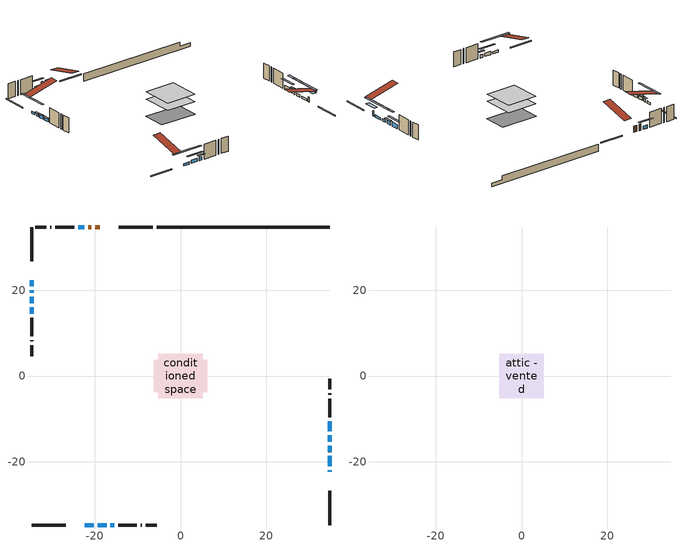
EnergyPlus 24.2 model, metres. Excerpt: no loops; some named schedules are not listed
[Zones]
conditioned space
 floor outside (Floor1 construction): -0.77,-0.77 -0.77,0.77 0.77,0.77 0.77,-0.77 z1.53
 floor adiabatic (AdiabaticFloorConstruction): -5.14,-5.14 -5.14,5.14 5.14,5.14 5.14,-5.14 z3.97
 floor foundation (Slab1 construction): -6.22,-3.84 -6.22,3.84 6.22,3.84 6.22,-3.84 z-0.91
 wall outside (RimJoist1 construction): -6.44,34.72 -14.39,34.72 / -34.72,-34.72 -26.78,-34.72 / -34.72,34.72 -34.72,26.78 / 34.72,-34.72 34.72,-26.78 z1.53:1.83
 wall outside (AdiabaticWallConstruction 1): -18.85,34.72 -19.87,34.72 / -20.8,34.72 -21.46,34.72 z1.53:3.56
 wall outside (AdiabaticWallConstruction): 34.72,-22.31 34.72,-21.98 z1.53:3.21; -34.72,22.31 -34.72,20.86 / -22.31,-34.72 -20.25,-34.72 / 34.72,-21.05 34.72,-18.64 / 34.72,-17.71 34.72,-16.26 z1.53:2.24; -34.72,19.93 -34.72,19.35 z1.53:2.45; 34.72,-15.33 34.72,-13.86 / -22.39,34.72 -23.86,34.72 / -19.32,-34.72 -17.24,-34.72 / -16.31,-34.72 -15.47,-34.72 / -34.72,18.42 -34.72,16.95 / -34.72,16.02 -34.72,14.54 z1.53:2.57; 34.72,-12.93 34.72,-10.52 z1.53:2.88
 wall outside (Wall1 construction): -24.79,34.72 -29.13,34.72 / -14.55,-34.72 -10.2,-34.72 / -34.72,13.62 -34.72,9.27 / 34.72,-9.59 34.72,-5.24 z1.53:6.41
 wall outside (Wall2 construction): -30.06,34.72 -30.35,34.72 / -9.27,-34.72 -8.99,-34.72 / -34.72,8.34 -34.72,8.06 / 34.72,-4.32 34.72,-4.03 z1.53:6.41
 wall outside (Wall3 construction): -31.28,34.72 -33.79,34.72 / -8.06,-34.72 -5.54,-34.72 / -34.72,7.13 -34.72,4.61 / 34.72,-3.1 34.72,-0.58 z1.53:6.41
 wall foundation (FoundationWall1 construction): -5.51,34.72,-0.91 -5.51,34.72,1.53 30.7,34.72,1.53 30.7,34.72,0.23 34.72,34.72,0.23 34.72,34.72,-0.91
 window (WindowConstruction 7): 34.72,-22.31 34.72,-21.98 z1.53:3.21
 window (WindowConstruction 9): -34.72,22.31 -34.72,20.86 z1.53:2.24
 window (WindowConstruction 10): -22.31,-34.72 -20.25,-34.72 z1.53:2.24
 window (WindowConstruction 11): 34.72,-21.05 34.72,-18.64 z1.53:2.24
 window (WindowConstruction 12): 34.72,-17.71 34.72,-16.26 z1.53:2.24
 window (WindowConstruction 8): -34.72,19.93 -34.72,19.35 z1.53:2.44
 window (WindowConstruction): 34.72,-15.33 34.72,-13.86 z1.53:2.57
 window (WindowConstruction 1): -22.39,34.72 -23.86,34.72 z1.53:2.57
 window (WindowConstruction 2): -19.32,-34.72 -17.24,-34.72 z1.53:2.57
 window (WindowConstruction 3): -16.31,-34.72 -15.47,-34.72 z1.53:2.57
 window (WindowConstruction 4): -34.72,18.42 -34.72,16.95 z1.53:2.57
 window (WindowConstruction 5): 34.72,-12.93 34.72,-10.52 z1.53:2.88
 window (WindowConstruction 6): -34.72,16.02 -34.72,14.55 z1.53:2.57
 door (Door): -18.85,34.72 -19.87,34.72 z1.53:3.56
 door (Door 1): -20.8,34.72 -21.46,34.72 z1.53:3.56
 ceiling adiabatic (AdiabaticFloorConstruction): 5.14,-5.14 5.14,5.14 -5.14,5.14 -5.14,-5.14 z3.97
attic - vented
 floor to conditioned space (Floor3 construction Reversed): -5.14,-5.14 -5.14,5.14 5.14,5.14 5.14,-5.14 z6.41
 roof outside (Roof1 construction): -17.92,34.72,6.41 -17.92,24.6,8.94 -15.32,24.6,8.94 -15.32,34.72,6.41; -23.24,-34.72,6.41 -23.24,-24.6,8.94 -25.85,-24.6,8.94 -25.85,-34.72,6.41; -34.72,23.24,6.41 -24.6,23.24,8.94 -24.6,25.85,8.94 -34.72,25.85,6.41; 34.72,-23.24,6.41 24.6,-23.24,8.94 24.6,-25.85,8.94 34.72,-25.85,6.41
shading: 34.72,-20.15 34.72,-24.14 35.94,-24.14 35.94,-20.15 z5.04; -34.72,16.59 -34.72,26.58 -35.33,26.58 -35.33,16.59 z6.51; -15.98,-34.72 -26.58,-34.72 -26.58,-35.33 -15.98,-35.33 z6.51; 34.72,-14.37 34.72,-25.32 35.33,-25.32 35.33,-14.37 z6.51; 34.72,-11.99 34.72,-21.98 35.33,-21.98 35.33,-11.99 z6.51; -34.72,19.05 -34.72,20.23 -35.33,20.23 -35.33,19.05 z2.74; 34.72,-13.25 34.72,-15.94 35.33,-15.94 35.33,-13.25 z3.18; -25.69,34.72 -20.56,34.72 -20.56,35.33 -25.69,35.33 z4.4; -15.41,-34.72 -21.15,-34.72 -21.15,-35.33 -15.41,-35.33 z4.4; -14.56,-34.72 -17.22,-34.72 -17.22,-35.33 -14.56,-35.33 z3.48; -34.72,16.65 -34.72,18.72 -35.33,18.72 -35.33,16.65 z2.87; 34.72,-9 34.72,-14.45 35.33,-14.45 35.33,-9 z4.4; -34.72,14.25 -34.72,16.32 -35.33,16.32 -35.33,14.25 z2.87
[Building]
Building 1: Terrain=Suburbs
[Site:Location]
Red Deer Regional AP_AB: Latitude {deg}=52.18; Longitude {deg}=-113.89; Time Zone {hr}=-7; Elevation {m}=905; Keep Site Location Information=Yes
[Site:GroundTemperature:Shallow]
-2.34175, -4.57363, -4.75236, -3.69322, 0.558635, 4.79069, 8.45965, 10.7838, 10.9813, 9.09096, 5.51556, 1.41332
[Site:WaterMainsTemperature]
Calculation Method=Schedule; Temperature Schedule=mains temperature schedule
[Material] Roughness=Rough; Thermal Absorptance=0.9
Name | Thickness {m} | Conductivity {W/m-K} | Density {kg/m3} | Specific Heat {J/kg-K} | Solar Absorptance | Visible Absorptance
asphalt or fiberglass shingles | 0.00635 | 0.162714 | 1121.4 | 1465.45 | 0.4 | 0.4
ceiling loosefill ins | 0.423333 | 0.0480833 | 16.02 | 1046.75 | 0.7 | 0.7
ceiling stud and cavity | 0.1397 | 0.911888 | 65.682 | 1177.47 | 0.7 | 0.7
concrete 4.0 in. | 0.1016 | 1.803125 | 2242.8 | 837.4 | 0.7 | 0.7
concrete 8.0 in. | 0.2032 | 1.803125 | 2242.8 | 837.4 | 0.7 | 0.7
door material | 0.04445 | 0.188738 | 512.64 | 1214.23 | 0.7 | 0.7
door material 1 | 0.04445 | 0.053851 | 512.64 | 1214.23 | 0.7 | 0.7
exterior vertical ins | 0.0445518 | 0.029427 | 32.04 | 1214.23 | 0.7 | 0.7
floor covering | 0.0127 | 0.0433444 | 54.468 | 1339.84 | 0.6 | 0.6
floor rigid ins; rim joist rigid ins; wall rigid ins | 0.051816 | 0.029427 | 32.04 | 1214.23 | 0.7 | 0.7
floor rigid ins 1; wall rigid ins 1 | 0.512978 | 0.029427 | 32.04 | 1214.23 | 0.7 | 0.7
floor stud and cavity | 0.1397 | 0.113469 | 92.3553 | 1139.71 | 0.7 | 0.7
floor stud and cavity 1 | 0.1397 | 1.75129 | 37.0049 | 1207.88 | 0.7 | 0.7
furniture material conditioned space 1 | 0.1524 | 0.115458 | 640.8 | 1214.23 | 0.6 | 0.6
gypsum board | 0.0127 | 0.160291 | 801 | 837.4 | 0.6 | 0.6
gypsum board 1 | 0.0127 | 0.160291 | 801 | 837.4 | 0.7 | 0.7
osb sheathing 0.5 in. | 0.0127 | 0.115458 | 512.64 | 1214.23 | 0.7 | 0.7
osb sheathing 0.75 in. | 0.01905 | 0.115458 | 512.64 | 1214.23 | 0.7 | 0.7
osb sheathing 2.0 in. | 0.0508 | 0.115458 | 512.64 | 1214.23 | 0.7 | 0.7
rim joist stud and cavity | 0.0508 | 0.0440068 | 125.044 | 1163.47 | 0.6 | 0.6
wall stud and cavity | 0.1397 | 0.274534 | 139.0536 | 1170.24 | 0.7 | 0.7
wall stud and cavity 1 | 0.1397 | 0.244877 | 139.0536 | 1170.24 | 0.7 | 0.7
wall stud and cavity 2 | 0.1397 | 0.343274 | 139.0536 | 1170.24 | 0.7 | 0.7
wall stud and cavity 3 | 0.0889 | 0.380278 | 52.3479 | 1209.89 | 0.7 | 0.7
wall stud and cavity 4 | 0.0889 | 0.391764 | 83.0341 | 1211.67 | 0.7 | 0.7
wood siding | 0.0254 | 0.102417 | 544.68 | 1172.36 | 0.4 | 0.4
wood siding 1; wood siding 2; wood siding 3 | 0.0254 | 0.102417 | 544.68 | 1172.36 | 0.7 | 0.7
[WindowMaterial:SimpleGlazingSystem]
Name | U-Factor {W/m2-K} | Solar Heat Gain Coefficient
WindowMaterial | 1.51205 | 0.46
WindowMaterial 1 | 2.93609 | 0.6
WindowMaterial 2 | 2.9236 | 0.62
WindowMaterial 3 | 2.94859 | 0.64
WindowMaterial 4 | 2.89181 | 0.69
WindowMaterial 5 | 3.04681 | 0.55
WindowMaterial 6 | 2.98209 | 0.6
WindowMaterial 7 | 2.96619 | 0.56
WindowMaterial 8 | 2.9395 | 0.65
WindowMaterial 9 | 2.93609 | 0.66
[Construction]
AdiabaticFloorConstruction: floor stud and cavity 1, floor rigid ins 1, osb sheathing 0.75 in., floor covering
AdiabaticWallConstruction: wood siding 2, wall rigid ins 1, wall stud and cavity 3, gypsum board
AdiabaticWallConstruction 1: wood siding 3, wall rigid ins 1, wall stud and cavity 3, gypsum board
Door: door material
Door 1: door material 1
Floor1 construction: floor stud and cavity, floor rigid ins, osb sheathing 0.75 in., floor covering
Floor3 construction Reversed: gypsum board, ceiling stud and cavity, ceiling loosefill ins
FoundationWall1 construction: concrete 8.0 in., gypsum board 1
furniture construction conditioned space 1: furniture material conditioned space 1
PartitionWallConstruction: gypsum board, wall stud and cavity 4, gypsum board
RimJoist1 construction: wood siding 1, rim joist rigid ins, osb sheathing 2.0 in., rim joist stud and cavity
Roof1 construction: asphalt or fiberglass shingles
Slab1 construction: concrete 4.0 in.
Wall1 construction: wood siding, wall rigid ins, osb sheathing 0.5 in., wall stud and cavity, gypsum board
Wall2 construction: wood siding, wall rigid ins, osb sheathing 0.5 in., wall stud and cavity 1, gypsum board
Wall3 construction: wood siding, wall rigid ins, osb sheathing 0.5 in., wall stud and cavity 2, gypsum board
WindowConstruction; WindowConstruction 6: WindowMaterial
WindowConstruction 1; WindowConstruction 4: WindowMaterial 1
WindowConstruction 10: WindowMaterial 8
WindowConstruction 11: WindowMaterial 9
WindowConstruction 12; WindowConstruction 9: WindowMaterial 7
WindowConstruction 2: WindowMaterial 2
WindowConstruction 3: WindowMaterial 3
WindowConstruction 5: WindowMaterial 4
WindowConstruction 7: WindowMaterial 5
WindowConstruction 8: WindowMaterial 6
[Zone] Multiplier=1; Part of Total Floor Area=Yes
Name | Volume {m3}
attic - vented | 43.8278
conditioned space | 513.5
[Space]
Name | Zone | Volume {m3}
attic - vented 1 | attic - vented | 43.8278
conditioned space 1 | conditioned space | 513.5
[ZoneInfiltration:EffectiveLeakageArea]
infil attic - vented 1: Zone or Space=attic - vented 1; Schedule=Always On Discrete; Effective Air Leakage Area {cm2}=3780.54; Stack Coefficient=0.00017591; Wind Coefficient=8.96118e-06
[ZoneMixing]
whole house fan mix: Zone or Space=attic - vented; Schedule=Always On Continuous; Design Flow Rate Calculation Method=Flow/Zone; Design Flow Rate {m3/s}=0; Source Zone or Space=conditioned space
[SurfaceProperty:ExposedFoundationPerimeter]
Slab1: Exposed Perimeter Calculation Method=TotalExposedPerimeter; Total Exposed Perimeter {m}=40.234
[InternalMass] Zone or ZoneList=conditioned space; Space or SpaceList=conditioned space 1
Name | Construction | Surface Area {m2}
furniture mass conditioned space 1 | furniture construction conditioned space 1 | 81.3602
partition wall mass | PartitionWallConstruction | 203.4
[Lights]
interior lighting: Zone or ZoneList or Space or SpaceList=conditioned space 1; Schedule=interior lighting schedule; Design Level Calculation Method=LightingLevel; Lighting Level {W}=343.2; Return Air Fraction=0; Fraction Radiant=0.6; Fraction Visible=0.2; Fraction Replaceable=1
[People]
occupants: Zone or ZoneList or Space or SpaceList=conditioned space 1; Number of People Schedule=occupants schedule; Number of People Calculation Method=People; Number of People=3; Fraction Radiant=0.314171; Sensible Heat Fraction=0.56303; Activity Level Schedule=occupants activity schedule; Carbon Dioxide Generation Rate {m3/s-W}=0; Enable ASHRAE 55 Comfort Warnings=No; Mean Radiant Temperature Calculation Type=EnclosureAveraged
[ElectricEquipment] Zone or ZoneList or Space or SpaceList=conditioned space 1; Design Level Calculation Method=EquipmentLevel
Name | Schedule | Design Level {W} | Fraction Latent | Fraction Radiant | Fraction Lost
clothes dryer | clothes dryer schedule | 140.772 | 0.015 | 0.081 | 0.85
clothes washer | clothes washer schedule | 32.1985 | 0.03 | 0.162 | 0.7
cooking range | cooking range schedule | 215.147 | 0.08 | 0.432 | 0.2
dishwasher | dishwasher schedule | 66.8632 | 0.3 | 0.18 | 0.4
fridge | fridge schedule | 72.9452 | 0 | 0.6 | 0
mech vent house fan | mech vent house fan schedule | 19.9333 | 0 | 0 | 0.5
mech vent house fan cfis | mech vent house fan cfis schedule | 0 | 0 | 0 | 0
misc plug loads | misc plug loads schedule | 494.7 | 0.045 | 0.513 | 0.1
whole house fan | Always On Discrete | 0 | 0 | 0 | 1
[OtherEquipment] Zone or ZoneList or Space or SpaceList=conditioned space 1; Design Level Calculation Method=EquipmentLevel
Name | Fuel Type | Schedule | Design Level {W} | Fraction Latent | Fraction Radiant | Fraction Lost
clothes dryer 1 | Electricity | clothes dryer schedule | 0 | 0.015 | 0.081 | 0.85
cooking range 1 | Electricity | cooking range schedule | 0 | 0.08 | 0.432 | 0.2
general water use latent | None | general water use schedule | 62.594 | 1 | 0 | 0
general water use sensible | None | general water use schedule | -61.6891 | 0 | 0.6 | 0
mech vent house fan latent load | None | Always On Discrete | 0 | 1 | 0 | 0
mech vent house fan sensible load | None | Always On Discrete | 0 | 0 | 0 | 0
water heater energy adjustment1 | NaturalGas | Always On Discrete | 0.01 | 0 | 0 | 1
[ZoneInfiltration:DesignFlowRate] Zone or ZoneList or Space or SpaceList=conditioned space 1; Schedule=Always On Discrete; Design Flow Rate Calculation Method=Flow/Zone; Design Flow Rate {m3/s}=0
infil flow; natural vent flow; whole house fan flow
[Foundation:Kiva]
Foundation Kiva 1: Initial Indoor Air Temperature {C}=18; Wall Height Above Grade {m}=1.52997; Wall Depth Below Slab {m}=0.2032; Custom Block Material Name 1=exterior vertical ins; Custom Block Depth 1 {m}=2.43998; Custom Block X Position 1 {m}=0.2159; Custom Block Z Position 1 {m}=0
[Foundation:Kiva:Settings]
Soil Conductivity {W/m-K}=0.849921; Soil Density {kg/m3}=1842.3; Soil Specific Heat {J/kg-K}=418.7; Ground Solar Absorptivity=0.9; Ground Thermal Absorptivity=0.9; Ground Surface Roughness {m}=0.03; Far-Field Width {m}=40; Deep-Ground Boundary Condition=ZeroFlux; Deep-Ground Depth {m}=40; Minimum Cell Dimension {m}=0.2; Maximum Cell Growth Coefficient=3; Simulation Timestep=Timestep
[Exterior:Lights]
exterior lighting: Schedule=exterior lighting schedule; Design Level {W}=75.6
[Schedule:Constant]
Name | Hourly Value
Always On Continuous; mech vent house fan schedule; mech vent house fan cfis schedule; Always On Discrete | 1
occupants activity schedule | 117.228
fridge schedule | 0
[Schedule:Week:Daily]
interior lighting schedule Week Rule - Jan1-Jan27: interior lighting schedule day, interior lighting schedule day, interior lighting schedule day, interior lighting schedule day, interior lighting schedule day, interior lighting schedule day, interior lighting schedule day, interior lighting schedule default day, interior lighting schedule default day, interior lighting schedule default day, interior lighting schedule default day, interior lighting schedule default day
interior lighting schedule Week Rule - Jan28-Feb3: interior lighting schedule day, interior lighting schedule day, interior lighting schedule day, interior lighting schedule day, interior lighting schedule day 1, interior lighting schedule day 1, interior lighting schedule day 1, interior lighting schedule default day, interior lighting schedule default day, interior lighting schedule default day, interior lighting schedule default day, interior lighting schedule default day
interior lighting schedule Week Rule - Feb4-Feb24: interior lighting schedule day 1, interior lighting schedule day 1, interior lighting schedule day 1, interior lighting schedule day 1, interior lighting schedule day 1, interior lighting schedule day 1, interior lighting schedule day 1, interior lighting schedule default day, interior lighting schedule default day, interior lighting schedule default day, interior lighting schedule default day, interior lighting schedule default day
interior lighting schedule Week Rule - Feb25-Mar3: interior lighting schedule day 1, interior lighting schedule day 1, interior lighting schedule day 1, interior lighting schedule day 1, interior lighting schedule day 2, interior lighting schedule day 2, interior lighting schedule day 2, interior lighting schedule default day, interior lighting schedule default day, interior lighting schedule default day, interior lighting schedule default day, interior lighting schedule default day
interior lighting schedule Week Rule - Mar4-Mar31: interior lighting schedule day 2, interior lighting schedule day 2, interior lighting schedule day 2, interior lighting schedule day 2, interior lighting schedule day 2, interior lighting schedule day 2, interior lighting schedule day 2, interior lighting schedule default day, interior lighting schedule default day, interior lighting schedule default day, interior lighting schedule default day, interior lighting schedule default day
interior lighting schedule Week Rule - Apr1-Apr28: interior lighting schedule day 3, interior lighting schedule day 3, interior lighting schedule day 3, interior lighting schedule day 3, interior lighting schedule day 3, interior lighting schedule day 3, interior lighting schedule day 3, interior lighting schedule default day, interior lighting schedule default day, interior lighting schedule default day, interior lighting schedule default day, interior lighting schedule default day
interior lighting schedule Week Rule - Apr29-May5: interior lighting schedule day 3, interior lighting schedule day 3, interior lighting schedule day 4, interior lighting schedule day 4, interior lighting schedule day 4, interior lighting schedule day 4, interior lighting schedule day 4, interior lighting schedule default day, interior lighting schedule default day, interior lighting schedule default day, interior lighting schedule default day, interior lighting schedule default day
interior lighting schedule Week Rule - May6-May26: interior lighting schedule day 4, interior lighting schedule day 4, interior lighting schedule day 4, interior lighting schedule day 4, interior lighting schedule day 4, interior lighting schedule day 4, interior lighting schedule day 4, interior lighting schedule default day, interior lighting schedule default day, interior lighting schedule default day, interior lighting schedule default day, interior lighting schedule default day
interior lighting schedule Week Rule - May27-Jun2: interior lighting schedule day 4, interior lighting schedule day 4, interior lighting schedule day 4, interior lighting schedule day 4, interior lighting schedule day 4, interior lighting schedule day 5, interior lighting schedule day 5, interior lighting schedule default day, interior lighting schedule default day, interior lighting schedule default day, interior lighting schedule default day, interior lighting schedule default day
interior lighting schedule Week Rule - Jun3-Jun30: interior lighting schedule day 5, interior lighting schedule day 5, interior lighting schedule day 5, interior lighting schedule day 5, interior lighting schedule day 5, interior lighting schedule day 5, interior lighting schedule day 5, interior lighting schedule default day, interior lighting schedule default day, interior lighting schedule default day, interior lighting schedule default day, interior lighting schedule default day
interior lighting schedule Week Rule - Jul1-Jul28: interior lighting schedule day 6, interior lighting schedule day 6, interior lighting schedule day 6, interior lighting schedule day 6, interior lighting schedule day 6, interior lighting schedule day 6, interior lighting schedule day 6, interior lighting schedule default day, interior lighting schedule default day, interior lighting schedule default day, interior lighting schedule default day, interior lighting schedule default day
interior lighting schedule Week Rule - Jul29-Aug4: interior lighting schedule day 6, interior lighting schedule day 6, interior lighting schedule day 6, interior lighting schedule day 7, interior lighting schedule day 7, interior lighting schedule day 7, interior lighting schedule day 7, interior lighting schedule default day, interior lighting schedule default day, interior lighting schedule default day, interior lighting schedule default day, interior lighting schedule default day
interior lighting schedule Week Rule - Aug5-Aug25: interior lighting schedule day 7, interior lighting schedule day 7, interior lighting schedule day 7, interior lighting schedule day 7, interior lighting schedule day 7, interior lighting schedule day 7, interior lighting schedule day 7, interior lighting schedule default day, interior lighting schedule default day, interior lighting schedule default day, interior lighting schedule default day, interior lighting schedule default day
interior lighting schedule Week Rule - Aug26-Sep1: interior lighting schedule day 7, interior lighting schedule day 7, interior lighting schedule day 7, interior lighting schedule day 7, interior lighting schedule day 7, interior lighting schedule day 7, interior lighting schedule day 8, interior lighting schedule default day, interior lighting schedule default day, interior lighting schedule default day, interior lighting schedule default day, interior lighting schedule default day
interior lighting schedule Week Rule - Sep2-Sep29: interior lighting schedule day 8, interior lighting schedule day 8, interior lighting schedule day 8, interior lighting schedule day 8, interior lighting schedule day 8, interior lighting schedule day 8, interior lighting schedule day 8, interior lighting schedule default day, interior lighting schedule default day, interior lighting schedule default day, interior lighting schedule default day, interior lighting schedule default day
interior lighting schedule Week Rule - Sep30-Oct6: interior lighting schedule day 8, interior lighting schedule day 9, interior lighting schedule day 9, interior lighting schedule day 9, interior lighting schedule day 9, interior lighting schedule day 9, interior lighting schedule day 9, interior lighting schedule default day, interior lighting schedule default day, interior lighting schedule default day, interior lighting schedule default day, interior lighting schedule default day
interior lighting schedule Week Rule - Oct7-Oct27: interior lighting schedule day 9, interior lighting schedule day 9, interior lighting schedule day 9, interior lighting schedule day 9, interior lighting schedule day 9, interior lighting schedule day 9, interior lighting schedule day 9, interior lighting schedule default day, interior lighting schedule default day, interior lighting schedule default day, interior lighting schedule default day, interior lighting schedule default day
interior lighting schedule Week Rule - Oct28-Nov3: interior lighting schedule day 9, interior lighting schedule day 9, interior lighting schedule day 9, interior lighting schedule day 9, interior lighting schedule day 10, interior lighting schedule day 10, interior lighting schedule day 10, interior lighting schedule default day, interior lighting schedule default day, interior lighting schedule default day, interior lighting schedule default day, interior lighting schedule default day
interior lighting schedule Week Rule - Nov4-Nov24: interior lighting schedule day 10, interior lighting schedule day 10, interior lighting schedule day 10, interior lighting schedule day 10, interior lighting schedule day 10, interior lighting schedule day 10, interior lighting schedule day 10, interior lighting schedule default day, interior lighting schedule default day, interior lighting schedule default day, interior lighting schedule default day, interior lighting schedule default day
interior lighting schedule Week Rule - Nov25-Dec1: interior lighting schedule day 10, interior lighting schedule day 10, interior lighting schedule day 10, interior lighting schedule day 10, interior lighting schedule day 10, interior lighting schedule day 10, interior lighting schedule day 11, interior lighting schedule default day, interior lighting schedule default day, interior lighting schedule default day, interior lighting schedule default day, interior lighting schedule default day
interior lighting schedule Week Rule - Dec2-Dec31: interior lighting schedule day 11, interior lighting schedule day 11, interior lighting schedule day 11, interior lighting schedule day 11, interior lighting schedule day 11, interior lighting schedule day 11, interior lighting schedule day 11, interior lighting schedule default day, interior lighting schedule default day, interior lighting schedule default day, interior lighting schedule default day, interior lighting schedule default day
occupants schedule Week Rule - Jan1-Dec31: occupants schedule day, occupants schedule day, occupants schedule day, occupants schedule day, occupants schedule day, occupants schedule day, occupants schedule day, occupants schedule default day, occupants schedule default day, occupants schedule default day, occupants schedule default day, occupants schedule default day
clothes dryer schedule Week Rule - Jan1-Dec31: clothes dryer schedule day, clothes dryer schedule day, clothes dryer schedule day, clothes dryer schedule day, clothes dryer schedule day, clothes dryer schedule day, clothes dryer schedule day, clothes dryer schedule default day, clothes dryer schedule default day, clothes dryer schedule default day, clothes dryer schedule default day, clothes dryer schedule default day
clothes washer schedule Week Rule - Jan1-Dec31: clothes washer schedule day, clothes washer schedule day, clothes washer schedule day, clothes washer schedule day, clothes washer schedule day, clothes washer schedule day, clothes washer schedule day, clothes washer schedule default day, clothes washer schedule default day, clothes washer schedule default day, clothes washer schedule default day, clothes washer schedule default day
cooking range schedule Week Rule - Jan1-Dec31: cooking range schedule day, cooking range schedule day, cooking range schedule day, cooking range schedule day, cooking range schedule day, cooking range schedule day, cooking range schedule day, cooking range schedule default day, cooking range schedule default day, cooking range schedule default day, cooking range schedule default day, cooking range schedule default day
dishwasher schedule Week Rule - Jan1-Dec31: dishwasher schedule day, dishwasher schedule day, dishwasher schedule day, dishwasher schedule day, dishwasher schedule day, dishwasher schedule day, dishwasher schedule day, dishwasher schedule default day, dishwasher schedule default day, dishwasher schedule default day, dishwasher schedule default day, dishwasher schedule default day
misc plug loads schedule Week Rule - Jan1-Dec31: misc plug loads schedule day, misc plug loads schedule day, misc plug loads schedule day, misc plug loads schedule day, misc plug loads schedule day, misc plug loads schedule day, misc plug loads schedule day, misc plug loads schedule default day, misc plug loads schedule default day, misc plug loads schedule default day, misc plug loads schedule default day, misc plug loads schedule default day
general water use schedule Week Rule - Jan1-Dec31: general water use schedule day, general water use schedule day, general water use schedule day, general water use schedule day, general water use schedule day, general water use schedule day, general water use schedule day, general water use schedule default day, general water use schedule default day, general water use schedule default day, general water use schedule default day, general water use schedule default day
exterior lighting schedule Week Rule - Jan1-Jan27: exterior lighting schedule day, exterior lighting schedule day, exterior lighting schedule day, exterior lighting schedule day, exterior lighting schedule day, exterior lighting schedule day, exterior lighting schedule day, exterior lighting schedule default day, exterior lighting schedule default day, exterior lighting schedule default day, exterior lighting schedule default day, exterior lighting schedule default day
exterior lighting schedule Week Rule - Jan28-Feb3: exterior lighting schedule day, exterior lighting schedule day, exterior lighting schedule day, exterior lighting schedule day, exterior lighting schedule day 1, exterior lighting schedule day 1, exterior lighting schedule day 1, exterior lighting schedule default day, exterior lighting schedule default day, exterior lighting schedule default day, exterior lighting schedule default day, exterior lighting schedule default day
exterior lighting schedule Week Rule - Feb4-Feb24: exterior lighting schedule day 1, exterior lighting schedule day 1, exterior lighting schedule day 1, exterior lighting schedule day 1, exterior lighting schedule day 1, exterior lighting schedule day 1, exterior lighting schedule day 1, exterior lighting schedule default day, exterior lighting schedule default day, exterior lighting schedule default day, exterior lighting schedule default day, exterior lighting schedule default day
exterior lighting schedule Week Rule - Feb25-Mar3: exterior lighting schedule day 1, exterior lighting schedule day 1, exterior lighting schedule day 1, exterior lighting schedule day 1, exterior lighting schedule day 2, exterior lighting schedule day 2, exterior lighting schedule day 2, exterior lighting schedule default day, exterior lighting schedule default day, exterior lighting schedule default day, exterior lighting schedule default day, exterior lighting schedule default day
exterior lighting schedule Week Rule - Mar4-Mar31: exterior lighting schedule day 2, exterior lighting schedule day 2, exterior lighting schedule day 2, exterior lighting schedule day 2, exterior lighting schedule day 2, exterior lighting schedule day 2, exterior lighting schedule day 2, exterior lighting schedule default day, exterior lighting schedule default day, exterior lighting schedule default day, exterior lighting schedule default day, exterior lighting schedule default day
exterior lighting schedule Week Rule - Apr1-Apr28: exterior lighting schedule day 3, exterior lighting schedule day 3, exterior lighting schedule day 3, exterior lighting schedule day 3, exterior lighting schedule day 3, exterior lighting schedule day 3, exterior lighting schedule day 3, exterior lighting schedule default day, exterior lighting schedule default day, exterior lighting schedule default day, exterior lighting schedule default day, exterior lighting schedule default day
exterior lighting schedule Week Rule - Apr29-May5: exterior lighting schedule day 3, exterior lighting schedule day 3, exterior lighting schedule day 4, exterior lighting schedule day 4, exterior lighting schedule day 4, exterior lighting schedule day 4, exterior lighting schedule day 4, exterior lighting schedule default day, exterior lighting schedule default day, exterior lighting schedule default day, exterior lighting schedule default day, exterior lighting schedule default day
exterior lighting schedule Week Rule - May6-May26: exterior lighting schedule day 4, exterior lighting schedule day 4, exterior lighting schedule day 4, exterior lighting schedule day 4, exterior lighting schedule day 4, exterior lighting schedule day 4, exterior lighting schedule day 4, exterior lighting schedule default day, exterior lighting schedule default day, exterior lighting schedule default day, exterior lighting schedule default day, exterior lighting schedule default day
exterior lighting schedule Week Rule - May27-Jun2: exterior lighting schedule day 4, exterior lighting schedule day 4, exterior lighting schedule day 4, exterior lighting schedule day 4, exterior lighting schedule day 4, exterior lighting schedule day 5, exterior lighting schedule day 5, exterior lighting schedule default day, exterior lighting schedule default day, exterior lighting schedule default day, exterior lighting schedule default day, exterior lighting schedule default day
exterior lighting schedule Week Rule - Jun3-Jun30: exterior lighting schedule day 5, exterior lighting schedule day 5, exterior lighting schedule day 5, exterior lighting schedule day 5, exterior lighting schedule day 5, exterior lighting schedule day 5, exterior lighting schedule day 5, exterior lighting schedule default day, exterior lighting schedule default day, exterior lighting schedule default day, exterior lighting schedule default day, exterior lighting schedule default day
exterior lighting schedule Week Rule - Jul1-Jul28: exterior lighting schedule day 6, exterior lighting schedule day 6, exterior lighting schedule day 6, exterior lighting schedule day 6, exterior lighting schedule day 6, exterior lighting schedule day 6, exterior lighting schedule day 6, exterior lighting schedule default day, exterior lighting schedule default day, exterior lighting schedule default day, exterior lighting schedule default day, exterior lighting schedule default day
exterior lighting schedule Week Rule - Jul29-Aug4: exterior lighting schedule day 6, exterior lighting schedule day 6, exterior lighting schedule day 6, exterior lighting schedule day 7, exterior lighting schedule day 7, exterior lighting schedule day 7, exterior lighting schedule day 7, exterior lighting schedule default day, exterior lighting schedule default day, exterior lighting schedule default day, exterior lighting schedule default day, exterior lighting schedule default day
exterior lighting schedule Week Rule - Aug5-Aug25: exterior lighting schedule day 7, exterior lighting schedule day 7, exterior lighting schedule day 7, exterior lighting schedule day 7, exterior lighting schedule day 7, exterior lighting schedule day 7, exterior lighting schedule day 7, exterior lighting schedule default day, exterior lighting schedule default day, exterior lighting schedule default day, exterior lighting schedule default day, exterior lighting schedule default day
exterior lighting schedule Week Rule - Aug26-Sep1: exterior lighting schedule day 7, exterior lighting schedule day 7, exterior lighting schedule day 7, exterior lighting schedule day 7, exterior lighting schedule day 7, exterior lighting schedule day 7, exterior lighting schedule day 8, exterior lighting schedule default day, exterior lighting schedule default day, exterior lighting schedule default day, exterior lighting schedule default day, exterior lighting schedule default day
exterior lighting schedule Week Rule - Sep2-Sep29: exterior lighting schedule day 8, exterior lighting schedule day 8, exterior lighting schedule day 8, exterior lighting schedule day 8, exterior lighting schedule day 8, exterior lighting schedule day 8, exterior lighting schedule day 8, exterior lighting schedule default day, exterior lighting schedule default day, exterior lighting schedule default day, exterior lighting schedule default day, exterior lighting schedule default day
exterior lighting schedule Week Rule - Sep30-Oct6: exterior lighting schedule day 8, exterior lighting schedule day 9, exterior lighting schedule day 9, exterior lighting schedule day 9, exterior lighting schedule day 9, exterior lighting schedule day 9, exterior lighting schedule day 9, exterior lighting schedule default day, exterior lighting schedule default day, exterior lighting schedule default day, exterior lighting schedule default day, exterior lighting schedule default day
exterior lighting schedule Week Rule - Oct7-Oct27: exterior lighting schedule day 9, exterior lighting schedule day 9, exterior lighting schedule day 9, exterior lighting schedule day 9, exterior lighting schedule day 9, exterior lighting schedule day 9, exterior lighting schedule day 9, exterior lighting schedule default day, exterior lighting schedule default day, exterior lighting schedule default day, exterior lighting schedule default day, exterior lighting schedule default day
exterior lighting schedule Week Rule - Oct28-Nov3: exterior lighting schedule day 9, exterior lighting schedule day 9, exterior lighting schedule day 9, exterior lighting schedule day 9, exterior lighting schedule day 10, exterior lighting schedule day 10, exterior lighting schedule day 10, exterior lighting schedule default day, exterior lighting schedule default day, exterior lighting schedule default day, exterior lighting schedule default day, exterior lighting schedule default day
exterior lighting schedule Week Rule - Nov4-Nov24: exterior lighting schedule day 10, exterior lighting schedule day 10, exterior lighting schedule day 10, exterior lighting schedule day 10, exterior lighting schedule day 10, exterior lighting schedule day 10, exterior lighting schedule day 10, exterior lighting schedule default day, exterior lighting schedule default day, exterior lighting schedule default day, exterior lighting schedule default day, exterior lighting schedule default day
exterior lighting schedule Week Rule - Nov25-Dec1: exterior lighting schedule day 10, exterior lighting schedule day 10, exterior lighting schedule day 10, exterior lighting schedule day 10, exterior lighting schedule day 10, exterior lighting schedule day 10, exterior lighting schedule day 11, exterior lighting schedule default day, exterior lighting schedule default day, exterior lighting schedule default day, exterior lighting schedule default day, exterior lighting schedule default day
[Schedule:Year]
interior lighting schedule: interior lighting schedule Week Rule - Jan1-Jan27, 1, 1, 1, 27, interior lighting schedule Week Rule - Jan28-Feb3, 1, 28, 2, 3, interior lighting schedule Week Rule - Feb4-Feb24, 2, 4, 2, 24, interior lighting schedule Week Rule - Feb25-Mar3, 2, 25, 3, 3, interior lighting schedule Week Rule - Mar4-Mar31, 3, 4, 3, 31, interior lighting schedule Week Rule - Apr1-Apr28, 4, 1, 4, 28, interior lighting schedule Week Rule - Apr29-May5, 4, 29, 5, 5, interior lighting schedule Week Rule - May6-May26, 5, 6, 5, 26, interior lighting schedule Week Rule - May27-Jun2, 5, 27, 6, 2, interior lighting schedule Week Rule - Jun3-Jun30, 6, 3, 6, 30, interior lighting schedule Week Rule - Jul1-Jul28, 7, 1, 7, 28, interior lighting schedule Week Rule - Jul29-Aug4, 7, 29, 8, 4, interior lighting schedule Week Rule - Aug5-Aug25, 8, 5, 8, 25, interior lighting schedule Week Rule - Aug26-Sep1, 8, 26, 9, 1, interior lighting schedule Week Rule - Sep2-Sep29, 9, 2, 9, 29, interior lighting schedule Week Rule - Sep30-Oct6, 9, 30, 10, 6, interior lighting schedule Week Rule - Oct7-Oct27, 10, 7, 10, 27, interior lighting schedule Week Rule - Oct28-Nov3, 10, 28, 11, 3, interior lighting schedule Week Rule - Nov4-Nov24, 11, 4, 11, 24, interior lighting schedule Week Rule - Nov25-Dec1, 11, 25, 12, 1, interior lighting schedule Week Rule - Dec2-Dec31, 12, 2, 12, 31
occupants schedule: occupants schedule Week Rule - Jan1-Dec31, 1, 1, 12, 31
clothes dryer schedule: clothes dryer schedule Week Rule - Jan1-Dec31, 1, 1, 12, 31
clothes washer schedule: clothes washer schedule Week Rule - Jan1-Dec31, 1, 1, 12, 31
cooking range schedule: cooking range schedule Week Rule - Jan1-Dec31, 1, 1, 12, 31
dishwasher schedule: dishwasher schedule Week Rule - Jan1-Dec31, 1, 1, 12, 31
misc plug loads schedule: misc plug loads schedule Week Rule - Jan1-Dec31, 1, 1, 12, 31
general water use schedule: general water use schedule Week Rule - Jan1-Dec31, 1, 1, 12, 31
exterior lighting schedule: exterior lighting schedule Week Rule - Jan1-Jan27, 1, 1, 1, 27, exterior lighting schedule Week Rule - Jan28-Feb3, 1, 28, 2, 3, exterior lighting schedule Week Rule - Feb4-Feb24, 2, 4, 2, 24, exterior lighting schedule Week Rule - Feb25-Mar3, 2, 25, 3, 3, exterior lighting schedule Week Rule - Mar4-Mar31, 3, 4, 3, 31, exterior lighting schedule Week Rule - Apr1-Apr28, 4, 1, 4, 28, exterior lighting schedule Week Rule - Apr29-May5, 4, 29, 5, 5, exterior lighting schedule Week Rule - May6-May26, 5, 6, 5, 26, exterior lighting schedule Week Rule - May27-Jun2, 5, 27, 6, 2, exterior lighting schedule Week Rule - Jun3-Jun30, 6, 3, 6, 30, exterior lighting schedule Week Rule - Jul1-Jul28, 7, 1, 7, 28, exterior lighting schedule Week Rule - Jul29-Aug4, 7, 29, 8, 4, exterior lighting schedule Week Rule - Aug5-Aug25, 8, 5, 8, 25, exterior lighting schedule Week Rule - Aug26-Sep1, 8, 26, 9, 1, exterior lighting schedule Week Rule - Sep2-Sep29, 9, 2, 9, 29, exterior lighting schedule Week Rule - Sep30-Oct6, 9, 30, 10, 6, exterior lighting schedule Week Rule - Oct7-Oct27, 10, 7, 10, 27, exterior lighting schedule Week Rule - Oct28-Nov3, 10, 28, 11, 3, exterior lighting schedule Week Rule - Nov4-Nov24, 11, 4, 11, 24, exterior lighting schedule Week Rule - Nov25-Dec1, 11, 25, 12, 1, exterior lighting schedule Week Rule - Dec2-Dec31, 12, 2, 12, 31
[Schedule:Compact]
mains temperature schedule: Through: 01/01, For: AllDays, Until: 24:00, 3.49111, Through: 01/02, For: AllDays, Until: 24:00, 3.42333, Through: 01/03, For: AllDays, Until: 24:00, 3.35611, Through: 01/04, For: AllDays, Until: 24:00, 3.28944, Through: 01/05, For: AllDays, Until: 24:00, 3.22444, Through: 01/06, For: AllDays, Until: 24:00, 3.16, Through: 01/07, For: AllDays, Until: 24:00, 3.09611, Through: 01/08, For: AllDays, Until: 24:00, 3.03333, Through: 01/09, For: AllDays, Until: 24:00, 2.97167, Through: 01/10, For: AllDays, Until: 24:00, 2.91111, Through: 01/11, For: AllDays, Until: 24:00, 2.85167, Through: 01/12, For: AllDays, Until: 24:00, 2.79278, Through: 01/13, For: AllDays, Until: 24:00, 2.735, Through: 01/14, For: AllDays, Until: 24:00, 2.67833, Through: 01/15, For: AllDays, Until: 24:00, 2.62278, Through: 01/16, For: AllDays, Until: 24:00, 2.56833, Through: 01/17, For: AllDays, Until: 24:00, 2.515, Through: 01/18, For: AllDays, Until: 24:00, 2.46278, Through: 01/19, For: AllDays, Until: 24:00, 2.41167, Through: 01/20, For: AllDays, Until: 24:00, 2.36167, Through: 01/21, For: AllDays, Until: 24:00, 2.31333, Through: 01/22, For: AllDays, Until: 24:00, 2.26556, Through: 01/23, For: AllDays, Until: 24:00, 2.21889, Through: 01/24, For: AllDays, Until: 24:00, 2.17389, Through: 01/25, For: AllDays, Until: 24:00, 2.13, Through: 01/26, For: AllDays, Until: 24:00, 2.08722, Through: 01/27, For: AllDays, Until: 24:00, 2.04556, Through: 01/28, For: AllDays, Until: 24:00, 2.00556, Through: 01/29, For: AllDays, Until: 24:00, 1.96611, Through: 01/30, For: AllDays, Until: 24:00, 1.92833, Through: 01/31, For: AllDays, Until: 24:00, 1.89222, Through: 02/01, For: AllDays, Until: 24:00, 1.85722, Through: 02/02, For: AllDays, Until: 24:00, 1.82333, Through: 02/03, For: AllDays, Until: 24:00, 1.79056, Through: 02/04, For: AllDays, Until: 24:00, 1.75944, Through: 02/05, For: AllDays, Until: 24:00, 1.73, Through: 02/06, For: AllDays, Until: 24:00, 1.70111, Through: 02/07, For: AllDays, Until: 24:00, 1.67389, Through: 02/08, For: AllDays, Until: 24:00, 1.64833, Through: 02/09, For: AllDays, Until: 24:00, 1.62389, Through: 02/10, For: AllDays, Until: 24:00, 1.60111, Through: 02/11, For: AllDays, Until: 24:00, 1.57944, Through: 02/12, For: AllDays, Until: 24:00, 1.55944, Through: 02/13, For: AllDays, Until: 24:00, 1.54056, Through: 02/14, For: AllDays, Until: 24:00, 1.52278, Through: 02/15, For: AllDays, Until: 24:00, 1.50667, Through: 02/16, For: AllDays, Until: 24:00, 1.49222, Through: 02/17, For: AllDays, Until: 24:00, 1.47944, Through: 02/18, For: AllDays, Until: 24:00, 1.46722, Through: 02/19, For: AllDays, Until: 24:00, 1.45722, Through: 02/20, For: AllDays, Until: 24:00, 1.44833, Through: 02/21, For: AllDays, Until: 24:00, 1.44056, Through: 02/22, For: AllDays, Until: 24:00, 1.435, Through: 02/23, For: AllDays, Until: 24:00, 1.43, Through: 02/24, For: AllDays, Until: 24:00, 1.42722, Through: 02/25, For: AllDays, Until: 24:00, 1.42556, Through: 02/26, For: AllDays, Until: 24:00, 1.425, Through: 02/27, For: AllDays, Until: 24:00, 1.42611, Through: 02/28, For: AllDays, Until: 24:00, 1.42889, Through: 03/01, For: AllDays, Until: 24:00, 1.43278, Through: 03/02, For: AllDays, Until: 24:00, 1.43833, Through: 03/03, For: AllDays, Until: 24:00, 1.44556, Through: 03/04, For: AllDays, Until: 24:00, 1.45389, Through: 03/05, For: AllDays, Until: 24:00, 1.46333, Through: 03/06, For: AllDays, Until: 24:00, 1.47444, Through: 03/07, For: AllDays, Until: 24:00, 1.48722, Through: 03/08, For: AllDays, Until: 24:00, 1.50111, Through: 03/09, For: AllDays, Until: 24:00, 1.51667, Through: 03/10, For: AllDays, Until: 24:00, 1.53389, Through: 03/11, For: AllDays, Until: 24:00, 1.55222, Through: 03/12, For: AllDays, Until: 24:00, 1.57167, Through: 03/13, For: AllDays, Until: 24:00, 1.59278, Through: 03/14, For: AllDays, Until: 24:00, 1.61556, Through: 03/15, For: AllDays, Until: 24:00, 1.63944, Through: 03/16, For: AllDays, Until: 24:00, 1.66444, Through: 03/17, For: AllDays, Until: 24:00, 1.69111, Through: 03/18, For: AllDays, Until: 24:00, 1.71889, Through: 03/19, For: AllDays, Until: 24:00, 1.74833, Through: 03/20, For: AllDays, Until: 24:00, 1.77889, Through: 03/21, For: AllDays, Until: 24:00, 1.81111, Through: 03/22, For: AllDays, Until: 24:00, 1.84444, Through: 03/23, For: AllDays, Until: 24:00, 1.87889, Through: 03/24, For: AllDays, Until: 24:00, 1.915, Through: 03/25, For: AllDays, Until: 24:00, 1.95222, Through: 03/26, For: AllDays, Until: 24:00, 1.99056, Through: 03/27, For: AllDays, Until: 24:00, 2.03056, Through: 03/28, For: AllDays, Until: 24:00, 2.07167, Through: 03/29, For: AllDays, Until: 24:00, 2.11389, Through: 03/30, For: AllDays, Until: 24:00, 2.15722, Through: 03/31, For: AllDays, Until: 24:00, 2.20222, Through: 04/01, For: AllDays, Until: 24:00, 2.24833, Through: 04/02, For: AllDays, Until: 24:00, 2.29556, Through: 04/03, For: AllDays, Until: 24:00, 2.34389, Through: 04/04, For: AllDays, Until: 24:00, 2.39333, Through: 04/05, For: AllDays, Until: 24:00, 2.44389, Through: 04/06, For: AllDays, Until: 24:00, 2.49556, Through: 04/07, For: AllDays, Until: 24:00, 2.54889, Through: 04/08, For: AllDays, Until: 24:00, 2.60278, Through: 04/09, For: AllDays, Until: 24:00, 2.65778, Through: 04/10, For: AllDays, Until: 24:00, 2.71389, Through: 04/11, For: AllDays, Until: 24:00, 2.77111, Through: 04/12, For: AllDays, Until: 24:00, 2.82944, Through: 04/13, For: AllDays, Until: 24:00, 2.88889, Through: 04/14, For: AllDays, Until: 24:00, 2.94944, Through: 04/15, For: AllDays, Until: 24:00, 3.01056, Through: 04/16, For: AllDays, Until: 24:00, 3.07278, Through: 04/17, For: AllDays, Until: 24:00, 3.13611, Through: 04/18, For: AllDays, Until: 24:00, 3.2, Through: 04/19, For: AllDays, Until: 24:00, 3.26556, Through: 04/20, For: AllDays, Until: 24:00, 3.33111, Through: 04/21, For: AllDays, Until: 24:00, 3.39833, Through: 04/22, For: AllDays, Until: 24:00, 3.46611, Through: 04/23, For: AllDays, Until: 24:00, 3.53444, Through: 04/24, For: AllDays, Until: 24:00, 3.60389, Through: 04/25, For: AllDays, Until: 24:00, 3.67389, Through: 04/26, For: AllDays, Until: 24:00, 3.745, Through: 04/27, For: AllDays, Until: 24:00, 3.81667, Through: 04/28, For: AllDays, Until: 24:00, 3.88889, Through: 04/29, For: AllDays, Until: 24:00, 3.96222, Through: 04/30, For: AllDays, Until: 24:00, 4.03611, Through: 05/01, For: AllDays, Until: 24:00, 4.11056, Through: 05/02, For: AllDays, Until: 24:00, 4.18556, Through: 05/03, For: AllDays, Until: 24:00, 4.26111, Through: 05/04, For: AllDays, Until: 24:00, 4.33778, Through: 05/05, For: AllDays, Until: 24:00, 4.41444, Through: 05/06, For: AllDays, Until: 24:00, 4.49222, Through: 05/07, For: AllDays, Until: 24:00, 4.57, Through: 05/08, For: AllDays, Until: 24:00, 4.64833, Through: 05/09, For: AllDays, Until: 24:00, 4.72778, Through: 05/10, For: AllDays, Until: 24:00, 4.80722, Through: 05/11, For: AllDays, Until: 24:00, 4.88667, Through: 05/12, For: AllDays, Until: 24:00, 4.96722, Through: 05/13, For: AllDays, Until: 24:00, 5.04778, Through: 05/14, For: AllDays, Until: 24:00, 5.12889, Through: 05/15, For: AllDays, Until: 24:00, 5.21056, Through: 05/16, For: AllDays, Until: 24:00, 5.29222, Through: 05/17, For: AllDays, Until: 24:00, 5.37444, Through: 05/18, For: AllDays, Until: 24:00, 5.45667, Through: 05/19, For: AllDays, Until: 24:00, 5.53889, Through: 05/20, For: AllDays, Until: 24:00, 5.62167, Through: 05/21, For: AllDays, Until: 24:00, 5.705, Through: 05/22, For: AllDays, Until: 24:00, 5.78778, Through: 05/23, For: AllDays, Until: 24:00, 5.87111, Through: 05/24, For: AllDays, Until: 24:00, 5.95444, Through: 05/25, For: AllDays, Until: 24:00, 6.03778, Through: 05/26, For: AllDays, Until: 24:00, 6.12167, Through: 05/27, For: AllDays, Until: 24:00, 6.205, Through: 05/28, For: AllDays, Until: 24:00, 6.28889, Through: 05/29, For: AllDays, Until: 24:00, 6.37278, Through: 05/30, For: AllDays, Until: 24:00, 6.45611, Through: 05/31, For: AllDays, Until: 24:00, 6.54, Through: 06/01, For: AllDays, Until: 24:00, 6.62333, Through: 06/02, For: AllDays, Until: 24:00, 6.70667, Through: 06/03, For: AllDays, Until: 24:00, 6.79, Through: 06/04, For: AllDays, Until: 24:00, 6.87278, Through: 06/05, For: AllDays, Until: 24:00, 6.95611, Through: 06/06, For: AllDays, Until: 24:00, 7.03889, Through: 06/07, For: AllDays, Until: 24:00, 7.12111, Through: 06/08, For: AllDays, Until: 24:00, 7.20333, Through: 06/09, For: AllDays, Until: 24:00, 7.28556, Through: 06/10, For: AllDays, Until: 24:00, 7.36722, Through: 06/11, For: AllDays, Until: 24:00, 7.44889, Through: 06/12, For: AllDays, Until: 24:00, 7.52944, Through: 06/13, For: AllDays, Until: 24:00, 7.61056, Through: 06/14, For: AllDays, Until: 24:00, 7.69056, Through: 06/15, For: AllDays, Until: 24:00, 7.77056, Through: 06/16, For: AllDays, Until: 24:00, 7.85, Through: 06/17, For: AllDays, Until: 24:00, 7.92889, Through: 06/18, For: AllDays, Until: 24:00, 8.00722, Through: 06/19, For: AllDays, Until: 24:00, 8.08556, Through: 06/20, For: AllDays, Until: 24:00, 8.16278, Through: 06/21, For: AllDays, Until: 24:00, 8.23944, Through: 06/22, For: AllDays, Until: 24:00, 8.31611, Through: 06/23, For: AllDays, Until: 24:00, 8.39167, Through: 06/24, For: AllDays, Until: 24:00, 8.46667, Through: 06/25, For: AllDays, Until: 24:00, 8.54111, Through: 06/26, For: AllDays, Until: 24:00, 8.615, Through: 06/27, For: AllDays, Until: 24:00, 8.68778, Through: 06/28, For: AllDays, Until: 24:00, 8.76056, Through: 06/29, For: AllDays, Until: 24:00, 8.83222, Through: 06/30, For: AllDays, Until: 24:00, 8.90278, Through: 07/01, For: AllDays, Until: 24:00, 8.97278, Through: 07/02, For: AllDays, Until: 24:00, 9.04222, Through: 07/03, For: AllDays, Until: 24:00, 9.11056, Through: 07/04, For: AllDays, Until: 24:00, 9.17833, Through: 07/05, For: AllDays, Until: 24:00, 9.245, Through: 07/06, For: AllDays, Until: 24:00, 9.31111, Through: 07/07, For: AllDays, Until: 24:00, 9.37611, Through: 07/08, For: AllDays, Until: 24:00, 9.44, Through: 07/09, For: AllDays, Until: 24:00, 9.50333, Through: 07/10, For: AllDays, Until: 24:00, 9.56556, Through: 07/11, For: AllDays, Until: 24:00, 9.62667, Through: 07/12, For: AllDays, Until: 24:00, 9.68722, Through: 07/13, For: AllDays, Until: 24:00, 9.74667, Through: 07/14, For: AllDays, Until: 24:00, 9.80444, Through: 07/15, For: AllDays, Until: 24:00, 9.86167, Through: 07/16, For: AllDays, Until: 24:00, 9.91778, Through: 07/17, For: AllDays, Until: 24:00, 9.97278, Through: 07/18, For: AllDays, Until: 24:00, 10.0272, Through: 07/19, For: AllDays, Until: 24:00, 10.08, Through: 07/20, For: AllDays, Until: 24:00, 10.1317, Through: 07/21, For: AllDays, Until: 24:00, 10.1822, Through: 07/22, For: AllDays, Until: 24:00, 10.2317, Through: 07/23, For: AllDays, Until: 24:00, 10.28, Through: 07/24, For: AllDays, Until: 24:00, 10.3267, Through: 07/25, For: AllDays, Until: 24:00, 10.3728, Through: 07/26, For: AllDays, Until: 24:00, 10.4172, Through: 07/27, For: AllDays, Until: 24:00, 10.4611, Through: 07/28, For: AllDays, Until: 24:00, 10.5033, Through: 07/29, For: AllDays, Until: 24:00, 10.5439, Through: 07/30, For: AllDays, Until: 24:00, 10.5839, Through: 07/31, For: AllDays, Until: 24:00, 10.6222, Through: 08/01, For: AllDays, Until: 24:00, 10.6594, Through: 08/02, For: AllDays, Until: 24:00, 10.695, Through: 08/03, For: AllDays, Until: 24:00, 10.73, Through: 08/04, For: AllDays, Until: 24:00, 10.7628, Through: 08/05, For: AllDays, Until: 24:00, 10.795, Through: 08/06, For: AllDays, Until: 24:00, 10.8256, Through: 08/07, For: AllDays, Until: 24:00, 10.855, Through: 08/08, For: AllDays, Until: 24:00, 10.8828, Through: 08/09, For: AllDays, Until: 24:00, 10.9089, Through: 08/10, For: AllDays, Until: 24:00, 10.9344, Through: 08/11, For: AllDays, Until: 24:00, 10.9583, Through: 08/12, For: AllDays, Until: 24:00, 10.9806, Through: 08/13, For: AllDays, Until: 24:00, 11.0017, Through: 08/14, For: AllDays, Until: 24:00, 11.0211, Through: 08/15, For: AllDays, Until: 24:00, 11.0394, Through: 08/16, For: AllDays, Until: 24:00, 11.0561, Through: 08/17, For: AllDays, Until: 24:00, 11.0711, Through: 08/18, For: AllDays, Until: 24:00, 11.0856, Through: 08/19, For: AllDays, Until: 24:00, 11.0978, Through: 08/20, For: AllDays, Until: 24:00, 11.1089, Through: 08/21, For: AllDays, Until: 24:00, 11.1189, Through: 08/22, For: AllDays, Until: 24:00, 11.1267, Through: 08/23, For: AllDays, Until: 24:00, 11.1339, Through: 08/24, For: AllDays, Until: 24:00, 11.1389, Through: 08/25, For: AllDays, Until: 24:00, 11.1433, Through: 08/26, For: AllDays, Until: 24:00, 11.1456, Through: 08/27, For: AllDays, Until: 24:00, 11.1467, Through: 08/28, For: AllDays, Until: 24:00, 11.1461, Through: 08/29, For: AllDays, Until: 24:00, 11.1444, Through: 08/30, For: AllDays, Until: 24:00, 11.1411, Through: 08/31, For: AllDays, Until: 24:00, 11.1367, Through: 09/01, For: AllDays, Until: 24:00, 11.1306, Through: 09/02, For: AllDays, Until: 24:00, 11.1228, Through: 09/03, For: AllDays, Until: 24:00, 11.1139, Through: 09/04, For: AllDays, Until: 24:00, 11.1033, Through: 09/05, For: AllDays, Until: 24:00, 11.0917, Through: 09/06, For: AllDays, Until: 24:00, 11.0783, Through: 09/07, For: AllDays, Until: 24:00, 11.0633, Through: 09/08, For: AllDays, Until: 24:00, 11.0478, Through: 09/09, For: AllDays, Until: 24:00, 11.03, Through: 09/10, For: AllDays, Until: 24:00, 11.0111, Through: 09/11, For: AllDays, Until: 24:00, 10.9906, Through: 09/12, For: AllDays, Until: 24:00, 10.9689, Through: 09/13, For: AllDays, Until: 24:00, 10.9461, Through: 09/14, For: AllDays, Until: 24:00, 10.9217, Through: 09/15, For: AllDays, Until: 24:00, 10.8956, Through: 09/16, For: AllDays, Until: 24:00, 10.8683, Through: 09/17, For: AllDays, Until: 24:00, 10.84, Through: 09/18, For: AllDays, Until: 24:00, 10.81, Through: 09/19, For: AllDays, Until: 24:00, 10.7789, Through: 09/20, For: AllDays, Until: 24:00, 10.7461, Through: 09/21, For: AllDays, Until: 24:00, 10.7122, Through: 09/22, For: AllDays, Until: 24:00, 10.6767, Through: 09/23, For: AllDays, Until: 24:00, 10.6406, Through: 09/24, For: AllDays, Until: 24:00, 10.6028, Through: 09/25, For: AllDays, Until: 24:00, 10.5633, Through: 09/26, For: AllDays, Until: 24:00, 10.5233, Through: 09/27, For: AllDays, Until: 24:00, 10.4817, Through: 09/28, For: AllDays, Until: 24:00, 10.4383, Through: 09/29, For: AllDays, Until: 24:00, 10.3944, Through: 09/30, For: AllDays, Until: 24:00, 10.3494, Through: 10/01, For: AllDays, Until: 24:00, 10.3028, Through: 10/02, For: AllDays, Until: 24:00, 10.255, Through: 10/03, For: AllDays, Until: 24:00, 10.2061, Through: 10/04, For: AllDays, Until: 24:00, 10.1561, Through: 10/05, For: AllDays, Until: 24:00, 10.105, Through: 10/06, For: AllDays, Until: 24:00, 10.0528, Through: 10/07, For: AllDays, Until: 24:00, 9.99944, Through: 10/08, For: AllDays, Until: 24:00, 9.94444, Through: 10/09, For: AllDays, Until: 24:00, 9.88889, Through: 10/10, For: AllDays, Until: 24:00, 9.83222, Through: 10/11, For: AllDays, Until: 24:00, 9.77444, Through: 10/12, For: AllDays, Until: 24:00, 9.71611, Through: 10/13, For: AllDays, Until: 24:00, 9.65611, Through: 10/14, For: AllDays, Until: 24:00, 9.59556, Through: 10/15, For: AllDays, Until: 24:00, 9.53333, Through: 10/16, For: AllDays, Until: 24:00, 9.47111, Through: 10/17, For: AllDays, Until: 24:00, 9.40722, Through: 10/18, For: AllDays, Until: 24:00, 9.34278, Through: 10/19, For: AllDays, Until: 24:00, 9.27722, Through: 10/20, For: AllDays, Until: 24:00, 9.21056, Through: 10/21, For: AllDays, Until: 24:00, 9.14333, Through: 10/22, For: AllDays, Until: 24:00, 9.07556, Through: 10/23, For: AllDays, Until: 24:00, 9.00667, Through: 10/24, For: AllDays, Until: 24:00, 8.93667, Through: 10/25, For: AllDays, Until: 24:00, 8.86611, Through: 10/26, For: AllDays, Until: 24:00, 8.795, Through: 10/27, For: AllDays, Until: 24:00, 8.72278, Through: 10/28, For: AllDays, Until: 24:00, 8.65, Through: 10/29, For: AllDays, Until: 24:00, 8.57667, Through: 10/30, For: AllDays, Until: 24:00, 8.50278, Through: 10/31, For: AllDays, Until: 24:00, 8.42778, Through: 11/01, For: AllDays, Until: 24:00, 8.35278, Through: 11/02, For: AllDays, Until: 24:00, 8.27667, Through: 11/03, For: AllDays, Until: 24:00, 8.2, Through: 11/04, For: AllDays, Until: 24:00, 8.12278, Through: 11/05, For: AllDays, Until: 24:00, 8.045, Through: 11/06, For: AllDays, Until: 24:00, 7.96667, Through: 11/07, For: AllDays, Until: 24:00, 7.88833, Through: 11/08, For: AllDays, Until: 24:00, 7.80889, Through: 11/09, For: AllDays, Until: 24:00, 7.72944, Through: 11/10, For: AllDays, Until: 24:00, 7.64889, Through: 11/11, For: AllDays, Until: 24:00, 7.56889, Through: 11/12, For: AllDays, Until: 24:00, 7.48778, Through: 11/13, For: AllDays, Until: 24:00, 7.40667, Through: 11/14, For: AllDays, Until: 24:00, 7.325, Through: 11/15, For: AllDays, Until: 24:00, 7.24333, Through: 11/16, For: AllDays, Until: 24:00, 7.16111, Through: 11/17, For: AllDays, Until: 24:00, 7.07833, Through: 11/18, For: AllDays, Until: 24:00, 6.99611, Through: 11/19, For: AllDays, Until: 24:00, 6.91333, Through: 11/20, For: AllDays, Until: 24:00, 6.83, Through: 11/21, For: AllDays, Until: 24:00, 6.74667, Through: 11/22, For: AllDays, Until: 24:00, 6.66333, Through: 11/23, For: AllDays, Until: 24:00, 6.58, Through: 11/24, For: AllDays, Until: 24:00, 6.49667, Through: 11/25, For: AllDays, Until: 24:00, 6.41278, Through: 11/26, For: AllDays, Until: 24:00, 6.32944, Through: 11/27, For: AllDays, Until: 24:00, 6.24556, Through: 11/28, For: AllDays, Until: 24:00, 6.16222, Through: 11/29, For: AllDays, Until: 24:00, 6.07833, Through: 11/30, For: AllDays, Until: 24:00, 5.995, Through: 12/01, For: AllDays, Until: 24:00, 5.91111, Through: 12/02, For: AllDays, Until: 24:00, 5.82778, Through: 12/03, For: AllDays, Until: 24:00, 5.745, Through: 12/04, For: AllDays, Until: 24:00, 5.66167, Through: 12/05, For: AllDays, Until: 24:00, 5.57889, Through: 12/06, For: AllDays, Until: 24:00, 5.49611, Through: 12/07, For: AllDays, Until: 24:00, 5.41389, Through: 12/08, For: AllDays, Until: 24:00, 5.33167, Through: 12/09, For: AllDays, Until: 24:00, 5.25, Through: 12/10, For: AllDays, Until: 24:00, 5.16833, Through: 12/11, For: AllDays, Until: 24:00, 5.08722, Through: 12/12, For: AllDays, Until: 24:00, 5.00611, Through: 12/13, For: AllDays, Until: 24:00, 4.92556, Through: 12/14, For: AllDays, Until: 24:00, 4.84556, Through: 12/15, For: AllDays, Until: 24:00, 4.76611, Through: 12/16, For: AllDays, Until: 24:00, 4.68667, Through: 12/17, For: AllDays, Until: 24:00, 4.60778, Through: 12/18, For: AllDays, Until: 24:00, 4.52944, Through: 12/19, For: AllDays, Until: 24:00, 4.45167, Through: 12/20, For: AllDays, Until: 24:00, 4.37444, Through: 12/21, For: AllDays, Until: 24:00, 4.29778, Through: 12/22, For: AllDays, Until: 24:00, 4.22222, Through: 12/23, For: AllDays, Until: 24:00, 4.14667, Through: 12/24, For: AllDays, Until: 24:00, 4.07167, Through: 12/25, For: AllDays, Until: 24:00, 3.99778, Through: 12/26, For: AllDays, Until: 24:00, 3.92444, Through: 12/27, For: AllDays, Until: 24:00, 3.85167, Through: 12/28, For: AllDays, Until: 24:00, 3.77944, Through: 12/29, For: AllDays, Until: 24:00, 3.70833, Through: 12/30, For: AllDays, Until: 24:00, 3.63778, Through: 12/31, For: AllDays, Until: 24:00, 3.56778
